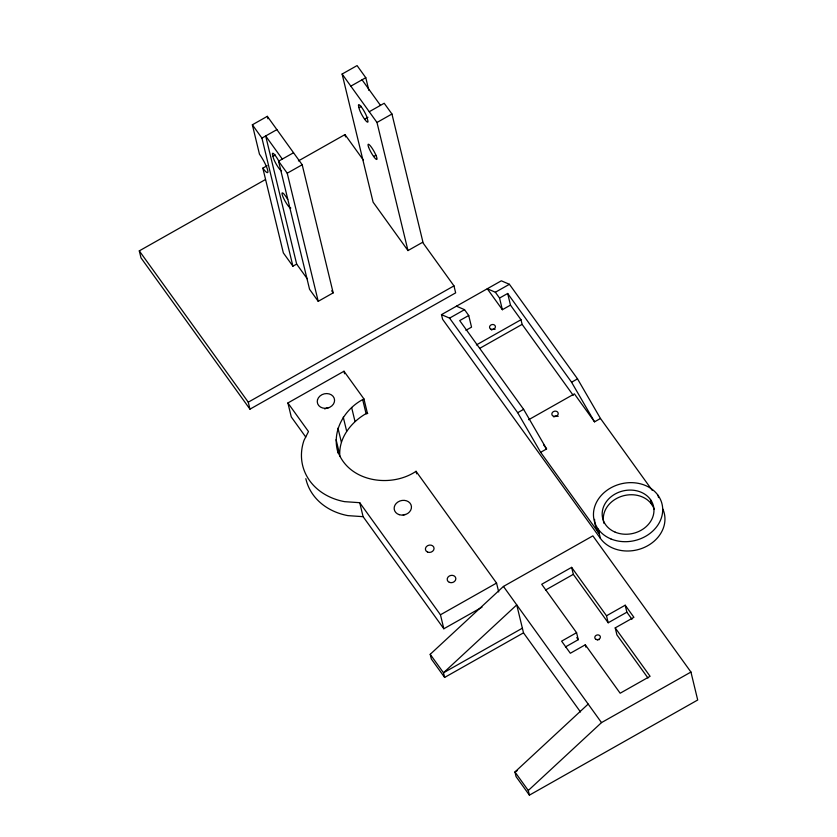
<?xml version="1.0" encoding="UTF-8"?>
<svg xmlns="http://www.w3.org/2000/svg" width="837" height="837" viewBox="0 0 837 837"><rect width="100%" height="100%" fill="white"/><g stroke="black" fill="none" stroke-linecap="round" stroke-linejoin="round"><path stroke-width="1.26" d="M338.336 453.528C330.814 431.787 344.373 408.759 363.938 398.935L343.997 371.241L287.897 402.963L291.276 416.941L305.767 437.06M339.822 456.155C338.399 437.636 351.728 421.367 367.317 412.913L363.938 398.935M444.625 677.436L443.505 672.781L516.743 604.889L523.502 632.845L444.625 677.436L431.327 658.97L430.208 654.314L503.445 586.434L592.868 535.868L690.943 672.048L697.702 700.004L529.402 795.15L516.063 776.631L514.943 771.965L588.17 704.084M529.402 795.15L528.283 790.494L601.51 722.603L690.943 672.048M498.706 591.968L496.55 583.075L416.052 471.304C390.9 488.285 348.548 482.039 337.719 450.986M282.32 159.082L265.674 135.971L296.664 264.084L292.919 266.197L283.345 252.91L262.839 168.143A13.099 2.312 60.5 0 0 267.694 170.235A13.099 2.312 60.5 0 0 259.46 154.165L252.355 124.797L267.317 116.333L302.188 164.753L333.178 292.866L318.217 301.33L309.564 289.309L278.575 161.196L293.536 152.742M369.253 111.719L384.204 103.265L391.946 114.01L422.936 242.123L407.975 250.577L373.103 202.156L342.113 74.043L357.075 65.589L365.79 77.695L368.855 90.375M350.829 86.148L365.79 77.695M292.919 266.197L261.929 138.084L276.89 129.63M281.577 170.832A8.726 1.548 60.5 0 1 279.066 168.478L277.926 166.877A8.726 1.548 60.5 0 1 272.998 156.498L275.237 154.95M359.01 107.586A8.726 1.548 60.5 0 1 361.804 107.575A8.726 1.548 60.5 0 1 367.433 119.283L367.705 120.068A8.726 1.548 60.5 0 1 365.089 119.848L363.938 118.237A8.726 1.548 60.5 0 1 359.01 107.868L361.26 106.32M262.839 168.143L267.118 165.726M364.608 119.178L367.977 117.274M422.591 242.322L453.968 285.877L455.652 292.866L249.96 409.167L140.993 257.859L139.298 250.87L265.444 179.547M298.401 160.913L344.99 134.579L363.3 160.003M318.217 301.33L287.227 173.207L302.188 164.753M407.975 250.577L376.985 122.464L391.946 114.01M373.637 156.488L375.876 155.222M249.96 409.167L248.265 402.178L453.968 285.877M662.831 509.032A34.924 29.19 -13.6 0 1 645.086 547.074A34.924 29.19 -13.6 0 1 600.411 538.4L442.616 319.305L441.486 314.639L501.332 280.813L509.409 284.298L577.52 378.868L600.474 418.479L652.264 490.388M441.486 314.639L449.574 318.123L464.535 309.669L468.72 315.497L471.545 327.141L465.906 330.322M502.367 309.711L499.553 298.066L507.661 293.473L510.476 305.128L502.367 309.711L487.28 288.755L495.358 292.239L509.409 284.298M468.72 315.497L459.701 320.592L523.617 409.335L546.582 448.956L540.639 452.315L517.684 412.693L449.574 318.123M476.379 344.938L520.991 319.724L510.476 305.128M479.737 348.338L522.121 324.379L520.991 319.724M517.684 412.693L523.617 409.335M507.661 293.473L571.577 382.227L577.52 378.868M528.67 419.724L574.402 393.871L594.542 421.838L600.474 418.479M481.986 607.202L443.83 628.765L440.45 614.787L496.55 583.075M606.501 615.781L625.197 605.214L626.882 612.203L608.185 622.77L606.501 615.781L571.629 567.36L541.706 584.278L576.578 632.699L578.262 639.688L565.446 646.938M545.609 590.012L573.314 574.349L571.629 567.36M522.372 628.189L443.505 672.781L430.208 654.314M576.578 632.699L561.617 641.152L570.332 653.258L585.293 644.804L620.165 693.224L650.087 676.306L615.216 627.886L633.912 617.319L625.197 605.214M517.193 770.699L514.943 771.965L528.283 790.494M362.693 399.678L366.072 413.656L367.443 413.091M366.072 413.656L367.746 413.499L367.317 412.913M440.45 614.787L359.722 502.692L344.582 501.656A61.111 51.078 -13.6 0 1 304.009 440.335L308.487 431.557L287.897 402.963M443.83 628.765L363.101 516.67L347.962 515.634A61.111 51.078 -13.6 0 1 305.84 478.68M456.447 306.185L464.535 309.669M651.134 503.309L652.274 504.889M362.055 79.808L380.469 105.378M342.113 74.043L376.985 122.464M522.121 324.379L573.23 395.346M495.358 292.239L499.553 298.066M543.59 444.813L546.582 448.956M540.639 452.315L599.282 533.744A34.924 29.19 -13.6 0 1 594.573 519.369M626.882 612.203L631.966 619.254M252.355 124.797L261.929 138.084M278.575 161.196L287.227 173.207M573.314 574.349L608.185 622.77M647.984 678.033L616.9 634.875L615.216 627.886M331.661 290.763L333.178 292.866M576.756 637.585L578.262 639.688M296.664 264.084L307.252 278.794M503.445 586.434L601.51 722.603M523.502 632.845L580.501 711.984M139.298 250.87L248.265 402.178M571.577 382.227L594.542 421.838M657.997 495.253L658.562 497.576M650.454 499.522L651.584 504.177M598.162 529.078L600.411 538.4M585.293 644.804L585.858 647.127M344.99 134.579L345.555 136.902M416.052 471.304L416.669 473.847M343.997 371.241L344.603 373.783M351.624 407.473L355.003 421.45M343.264 417.14L346.644 431.107M267.317 116.333L267.903 118.781M359.722 502.692L363.101 516.67M337.96 428.115L341.35 442.093M336.076 439.655L339.456 453.633M272.998 156.226A8.726 1.548 60.5 0 1 273.751 153.799A8.726 1.548 60.5 0 1 279.192 161.844M290.826 208.036A8.726 1.548 60.5 0 1 285.291 201.476A8.726 1.548 60.5 0 1 282.153 192.897A8.726 1.548 60.5 0 1 287.698 199.457M553.791 416.931A3.149 2.637 -13.6 0 1 558.195 416.345M491.528 330.029A2.961 2.469 -13.6 0 1 495.065 329.38M603.895 523.271A26.114 21.825 -13.6 0 1 623.052 495.87A26.114 21.825 -13.6 0 1 654.189 509.294M597.304 639.981A2.814 2.354 -13.6 0 1 599.428 639.594M324.756 408.979A8.726 7.292 -13.6 0 1 329.056 407.588M403.162 515.017A8.726 7.292 -13.6 0 1 405.359 514.431M317.495 399.835L317.265 401.76A8.726 7.292 -13.6 0 0 325.028 408.33A8.726 7.292 -13.6 0 0 334.34 402.063L334.57 400.138A8.726 7.292 -13.6 0 0 326.807 393.568A8.726 7.292 -13.6 0 0 317.495 399.835M368.594 147.186A8.726 1.548 60.5 0 0 376.388 159.407A8.726 1.548 60.5 0 0 372.549 148.892A8.726 1.548 60.5 0 0 368.594 147.186M491.026 329.255A2.961 2.469 -13.6 0 0 495.41 326.765A2.961 2.469 -13.6 0 0 491.005 324.934A2.961 2.469 -13.6 0 0 491.026 329.255M553.644 416.376A3.222 2.689 -13.6 0 0 558.216 413.415A3.222 2.689 -13.6 0 0 553.236 411.72A3.222 2.689 -13.6 0 0 553.644 416.376M610.884 538.923A34.924 29.19 -13.6 0 0 662.705 509.618A34.924 29.19 -13.6 0 0 610.644 487.961A34.924 29.19 -13.6 0 0 610.884 538.923M615.216 532.175A26.114 21.825 -13.6 0 0 653.969 510.267A26.114 21.825 -13.6 0 0 615.038 494.06A26.114 21.825 -13.6 0 0 615.216 532.175M596.195 639.437A2.814 2.354 -13.6 0 0 600.38 637.072A2.814 2.354 -13.6 0 0 596.174 635.325A2.814 2.354 -13.6 0 0 596.195 639.437M399.218 514.671A8.726 7.292 -13.6 0 0 411.427 506.406A8.726 7.292 -13.6 0 0 397.784 502.085A8.726 7.292 -13.6 0 0 399.218 514.671M449.364 582.353A4.363 3.651 -13.6 0 0 455.851 578.691A4.363 3.651 -13.6 0 0 449.343 575.982A4.363 3.651 -13.6 0 0 449.364 582.353M427.571 552.085A4.363 3.651 -13.6 0 0 434.058 548.423A4.363 3.651 -13.6 0 0 427.55 545.714A4.363 3.651 -13.6 0 0 427.571 552.085"/></g></svg>
